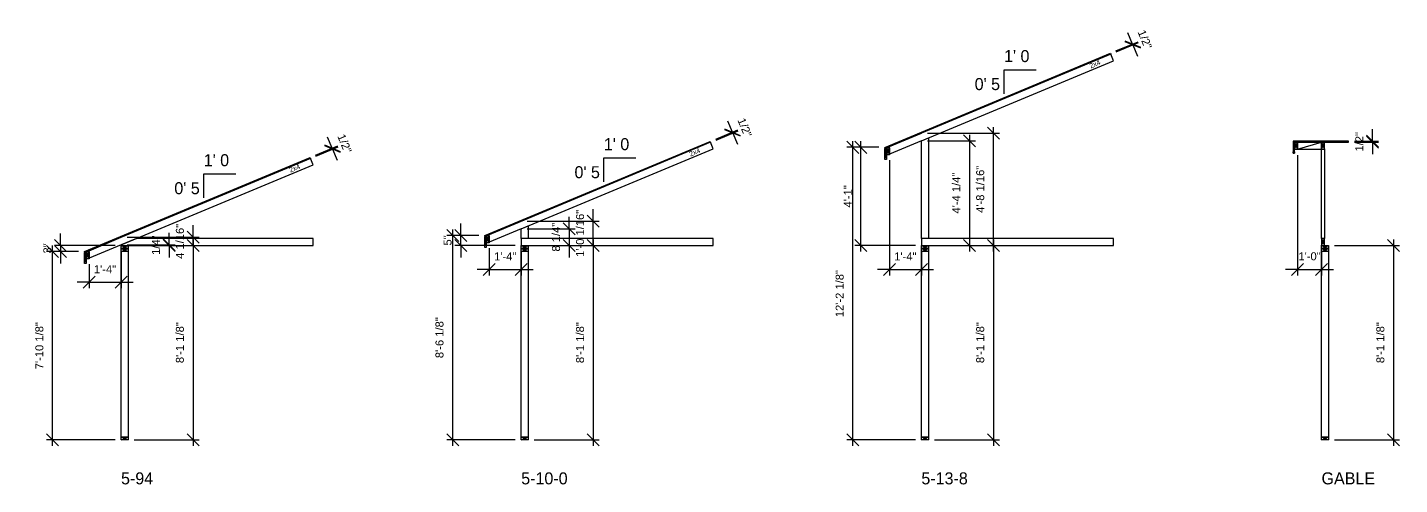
# Model space of a CAD drawing. Header units: inches. Extents: x -1950 to 2514, y 411 to 962.
# Drawn here: x -1950 to -1264, y 706 to 935 of the extents above; entities that cross this region are included whole.
import ezdxf
from ezdxf.enums import TextEntityAlignment as Align

# ---------------------------------------------------------------- set-up
doc = ezdxf.new("R2010")
doc.units = ezdxf.units.IN
doc.header["$LTSCALE"] = 25
doc.header["$MEASUREMENT"] = 0
doc.layers.add('1WINTERIOR', color=4, linetype='Continuous')
doc.styles.add('Plane', font='arial.ttf')
doc.dimstyles.new('Clearspan', dxfattribs={"dimscale": 48, "dimtxt": 0.083333, "dimasz": 0.125, "dimexe": 0.0625, "dimexo": 0.0625, "dimgap": 0.09375, "dimtad": 1, "dimtoh": 1, "dimdec": 4, "dimzin": 3, "dimdsep": 46, "dimlunit": 4, "dimtxsty": 'Standard', "dimblk": 'OBLIQUE', "dimcen": 0.09375, "dimdle": 0.0625, "dimazin": 0, "dimtfac": 1, "dimtdec": 4, "dimtix": 1, "dimtmove": 2, "dimatfit": 3, "dimfxl": 1, "dimfrac": 2, "dimtolj": 1, "dimtzin": 3, "dimarcsym": 0})

# ---------------------------------------------------------------- blocks, each defined once
blk = doc.blocks.new('RLPlaneType')
at = {"color": 0}
blk.add_attdef('PLANETYPE', text='', height=6, dxfattribs=at).set_placement((0, 0), align=Align.BOTTOM_LEFT)
at = {"color": 0, "flags": 1}
for tag, p in [('PITCH', (0, -6)), ('PITCH2', (0, -12)), ('OVERHANG', (0, -24)), ('HEEL', (0, -18)), ('FASCIAWIDTH', (0, -30)), ('FASCIATHICKNESS', (0, -36)), ('SUBFASCIAWIDTH', (0, -42)), ('SUBFASCIATHICKNESS', (0, -48)), ('DECKINGTHICKNESS', (0, -54)), ('TOPCHORDWIDTH', (0, -60)), ('CANTILEVER', (0, -72)), ('BUTTCUT', (0, -66)), ('PTOPDIST', (0, -78)), ('PITCH2PEEKHORIZDIST', (0, -84)), ('PITCH2PEEKVERTDIST', (0, -90)), ('ELEVATION', (0, -96)), ('BEARINGWIDTH', (0, -102))]:
    blk.add_attdef(tag, p, '', height=4, dxfattribs=at)
blk = doc.blocks.new('_OBLIQUE')
at = {"color": 0, "linetype": 'ByBlock'}
blk.add_line((-0.5, -0.5), (0.5, 0.5), dxfattribs=at)
blk = doc.blocks.new('*D170')
at = {"layer": '1WINTERIOR', "color": 0, "lineweight": -2, "transparency": 16777216}
for p, q in [((-1896.22, 825.73), (-1863.72, 825.73)), ((-1866.72, 828.73), (-1866.72, 725.6)), ((-1896.22, 728.6), (-1863.72, 728.6))]:
    blk.add_line(p, q, dxfattribs=at)
at = {"layer": '1WINTERIOR', "color": 0, "lineweight": -2, "transparency": 16777216, "xscale": 6, "yscale": 6, "zscale": 6}
for p, rotation in [((-1866.72, 825.73), 90), ((-1866.72, 728.6), 270)]:
    blk.add_blockref('_OBLIQUE', p, dxfattribs=dict(at, rotation=rotation))
at = {"layer": '1WINTERIOR', "color": 0, "transparency": 16777216, "insert": (-1873.29, 777.16), "char_height": 4, "attachment_point": 5, "rotation": 90, "style": 'Plane'}
blk.add_mtext('\\A1;8\'-1 1/8"', dxfattribs=at)
blk = doc.blocks.new('*D171')
at = {"layer": '1WINTERIOR', "color": 0, "lineweight": -2, "transparency": 16777216}
for p, q in [((-1932.97, 825.73), (-1932.97, 831.73)), ((-1905.72, 825.73), (-1935.97, 825.73)), ((-1932.97, 825.73), (-1932.97, 822.71)), ((-1923.97, 822.71), (-1935.97, 822.71)), ((-1932.97, 822.71), (-1932.97, 816.71))]:
    blk.add_line(p, q, dxfattribs=at)
at = {"layer": '1WINTERIOR', "color": 0, "lineweight": -2, "transparency": 16777216, "xscale": 6, "yscale": 6, "zscale": 6}
for p, rotation in [((-1932.97, 825.73), 270), ((-1932.97, 822.71), 90)]:
    blk.add_blockref('_OBLIQUE', p, dxfattribs=dict(at, rotation=rotation))
at = {"layer": '1WINTERIOR', "color": 0, "transparency": 16777216, "insert": (-1939.52, 824.22), "char_height": 4, "attachment_point": 5, "rotation": 90, "style": 'Plane'}
blk.add_mtext('\\A1;3"', dxfattribs=at)
blk = doc.blocks.new('*D172')
at = {"layer": '1WINTERIOR', "color": 0, "lineweight": -2, "transparency": 16777216}
for p, q in [((-1936.97, 725.6), (-1936.97, 825.71)), ((-1923.97, 822.71), (-1939.97, 822.71)), ((-1905.72, 728.6), (-1939.97, 728.6))]:
    blk.add_line(p, q, dxfattribs=at)
at = {"layer": '1WINTERIOR', "color": 0, "lineweight": -2, "transparency": 16777216, "xscale": 6, "yscale": 6, "zscale": 6}
for p, rotation in [((-1936.97, 822.71), 90), ((-1936.97, 728.6), 270)]:
    blk.add_blockref('_OBLIQUE', p, dxfattribs=dict(at, rotation=rotation))
at = {"layer": '1WINTERIOR', "color": 0, "transparency": 16777216, "insert": (-1943.54, 775.65), "char_height": 4, "attachment_point": 5, "rotation": 90, "style": 'Plane'}
blk.add_mtext('\\A1;7\'-10 1/8"', dxfattribs=at)
blk = doc.blocks.new('*D173')
at = {"layer": '1WINTERIOR', "color": 0, "lineweight": -2, "transparency": 16777216}
for p, q in [((-1918.72, 816.31), (-1918.72, 804.31)), ((-1902.72, 822.73), (-1902.72, 804.31)), ((-1918.72, 807.31), (-1924.72, 807.31)), ((-1918.72, 807.31), (-1902.72, 807.31)), ((-1902.72, 807.31), (-1896.72, 807.31))]:
    blk.add_line(p, q, dxfattribs=at)
at = {"layer": '1WINTERIOR', "color": 0, "lineweight": -2, "transparency": 16777216, "xscale": 6, "yscale": 6, "zscale": 6}
blk.add_blockref('_OBLIQUE', (-1918.72, 807.31), dxfattribs=at)
at = {"layer": '1WINTERIOR', "color": 0, "lineweight": -2, "transparency": 16777216, "xscale": 6, "yscale": 6, "zscale": 6, "rotation": 180}
blk.add_blockref('_OBLIQUE', (-1902.72, 807.31), dxfattribs=at)
at = {"layer": '1WINTERIOR', "color": 0, "transparency": 16777216, "insert": (-1910.72, 813.82), "char_height": 4, "attachment_point": 5, "style": 'Plane'}
blk.add_mtext('\\A1;1\'-4"', dxfattribs=at)
blk = doc.blocks.new('*D174')
at = {"layer": '1WINTERIOR', "color": 0, "lineweight": -2, "transparency": 16777216}
for p, q in [((-1878.72, 825.98), (-1878.72, 831.98)), ((-1899.72, 825.98), (-1875.72, 825.98)), ((-1899.72, 825.73), (-1875.72, 825.73)), ((-1878.72, 825.98), (-1878.72, 825.73)), ((-1878.72, 825.73), (-1878.72, 819.73))]:
    blk.add_line(p, q, dxfattribs=at)
at = {"layer": '1WINTERIOR', "color": 0, "lineweight": -2, "transparency": 16777216, "xscale": 6, "yscale": 6, "zscale": 6}
for p, rotation in [((-1878.72, 825.98), 270), ((-1878.72, 825.73), 90)]:
    blk.add_blockref('_OBLIQUE', p, dxfattribs=dict(at, rotation=rotation))
at = {"layer": '1WINTERIOR', "color": 0, "transparency": 16777216, "insert": (-1885.29, 825.85), "char_height": 4, "attachment_point": 5, "rotation": 90, "style": 'Plane'}
blk.add_mtext('\\A1;1/4"', dxfattribs=at)
blk = doc.blocks.new('*D175')
at = {"layer": '1WINTERIOR', "color": 0, "lineweight": -2, "transparency": 16777216}
for p, q in [((-1866.72, 829.77), (-1866.72, 835.77)), ((-1899.72, 829.77), (-1863.72, 829.77)), ((-1899.72, 825.73), (-1863.72, 825.73)), ((-1866.72, 825.73), (-1866.72, 829.77)), ((-1866.72, 825.73), (-1866.72, 819.73))]:
    blk.add_line(p, q, dxfattribs=at)
at = {"layer": '1WINTERIOR', "color": 0, "lineweight": -2, "transparency": 16777216, "xscale": 6, "yscale": 6, "zscale": 6}
for p, rotation in [((-1866.72, 829.77), 270), ((-1866.72, 825.73), 90)]:
    blk.add_blockref('_OBLIQUE', p, dxfattribs=dict(at, rotation=rotation))
at = {"layer": '1WINTERIOR', "color": 0, "transparency": 16777216, "insert": (-1873.29, 827.75), "char_height": 4, "attachment_point": 5, "rotation": 90, "style": 'Plane'}
blk.add_mtext('\\A1;4 1/16"', dxfattribs=at)
blk = doc.blocks.new('*D176')
at = {"layer": '1WINTERIOR', "color": 0, "lineweight": -2, "transparency": 16777216}
for p, q in [((-1797.19, 874.28), (-1799.49, 879.82)), ((-1805.49, 870.82), (-1794.42, 875.44)), ((-1805.3, 870.36), (-1794.22, 874.98)), ((-1797.19, 874.28), (-1796.99, 873.82)), ((-1796.99, 873.82), (-1794.69, 868.28))]:
    blk.add_line(p, q, dxfattribs=at)
at = {"layer": '1WINTERIOR', "color": 0, "lineweight": -2, "transparency": 16777216, "xscale": 6, "yscale": 6, "zscale": 6}
for p, rotation in [((-1797.19, 874.28), 292.6198649480334), ((-1796.99, 873.82), 112.6198649480334)]:
    blk.add_blockref('_OBLIQUE', p, dxfattribs=dict(at, rotation=rotation))
at = {"layer": '1WINTERIOR', "color": 0, "transparency": 16777216, "insert": (-1791.03, 876.58), "char_height": 4, "attachment_point": 5, "rotation": 292.61986, "style": 'Plane'}
blk.add_mtext('\\A1;1/2"', dxfattribs=at)
blk = doc.blocks.new('*D177')
at = {"layer": '1WINTERIOR', "color": 0, "lineweight": -2, "transparency": 16777216}
for p, q in [((-1696.22, 825.73), (-1663.72, 825.73)), ((-1666.72, 828.73), (-1666.72, 725.6)), ((-1696.22, 728.6), (-1663.72, 728.6))]:
    blk.add_line(p, q, dxfattribs=at)
at = {"layer": '1WINTERIOR', "color": 0, "lineweight": -2, "transparency": 16777216, "xscale": 6, "yscale": 6, "zscale": 6}
for p, rotation in [((-1666.72, 825.73), 90), ((-1666.72, 728.6), 270)]:
    blk.add_blockref('_OBLIQUE', p, dxfattribs=dict(at, rotation=rotation))
at = {"layer": '1WINTERIOR', "color": 0, "transparency": 16777216, "insert": (-1673.29, 777.16), "char_height": 4, "attachment_point": 5, "rotation": 90, "style": 'Plane'}
blk.add_mtext('\\A1;8\'-1 1/8"', dxfattribs=at)
blk = doc.blocks.new('*D178')
at = {"layer": '1WINTERIOR', "color": 0, "lineweight": -2, "transparency": 16777216}
for p, q in [((-1732.97, 830.71), (-1732.97, 836.71)), ((-1723.97, 830.71), (-1735.97, 830.71)), ((-1732.97, 825.73), (-1732.97, 830.71)), ((-1705.72, 825.73), (-1735.97, 825.73)), ((-1732.97, 825.73), (-1732.97, 819.73))]:
    blk.add_line(p, q, dxfattribs=at)
at = {"layer": '1WINTERIOR', "color": 0, "lineweight": -2, "transparency": 16777216, "xscale": 6, "yscale": 6, "zscale": 6}
for p, rotation in [((-1732.97, 830.71), 270), ((-1732.97, 825.73), 90)]:
    blk.add_blockref('_OBLIQUE', p, dxfattribs=dict(at, rotation=rotation))
at = {"layer": '1WINTERIOR', "color": 0, "transparency": 16777216, "insert": (-1739.51, 828.22), "char_height": 4, "attachment_point": 5, "rotation": 90, "style": 'Plane'}
blk.add_mtext('\\A1;5"', dxfattribs=at)
blk = doc.blocks.new('*D179')
at = {"layer": '1WINTERIOR', "color": 0, "lineweight": -2, "transparency": 16777216}
for p, q in [((-1723.97, 830.71), (-1739.97, 830.71)), ((-1736.97, 725.6), (-1736.97, 833.71)), ((-1705.72, 728.6), (-1739.97, 728.6))]:
    blk.add_line(p, q, dxfattribs=at)
at = {"layer": '1WINTERIOR', "color": 0, "lineweight": -2, "transparency": 16777216, "xscale": 6, "yscale": 6, "zscale": 6}
for p, rotation in [((-1736.97, 830.71), 90), ((-1736.97, 728.6), 270)]:
    blk.add_blockref('_OBLIQUE', p, dxfattribs=dict(at, rotation=rotation))
at = {"layer": '1WINTERIOR', "color": 0, "transparency": 16777216, "insert": (-1743.54, 779.65), "char_height": 4, "attachment_point": 5, "rotation": 90, "style": 'Plane'}
blk.add_mtext('\\A1;8\'-6 1/8"', dxfattribs=at)
blk = doc.blocks.new('*D180')
at = {"layer": '1WINTERIOR', "color": 0, "lineweight": -2, "transparency": 16777216}
for p, q in [((-1718.72, 824.31), (-1718.72, 810.73)), ((-1702.72, 822.73), (-1702.72, 810.73)), ((-1718.72, 813.73), (-1724.72, 813.73)), ((-1718.72, 813.73), (-1702.72, 813.73)), ((-1702.72, 813.73), (-1696.72, 813.73))]:
    blk.add_line(p, q, dxfattribs=at)
at = {"layer": '1WINTERIOR', "color": 0, "lineweight": -2, "transparency": 16777216, "xscale": 6, "yscale": 6, "zscale": 6}
blk.add_blockref('_OBLIQUE', (-1718.72, 813.73), dxfattribs=at)
at = {"layer": '1WINTERIOR', "color": 0, "lineweight": -2, "transparency": 16777216, "xscale": 6, "yscale": 6, "zscale": 6, "rotation": 180}
blk.add_blockref('_OBLIQUE', (-1702.72, 813.73), dxfattribs=at)
at = {"layer": '1WINTERIOR', "color": 0, "transparency": 16777216, "insert": (-1710.72, 820.23), "char_height": 4, "attachment_point": 5, "style": 'Plane'}
blk.add_mtext('\\A1;1\'-4"', dxfattribs=at)
blk = doc.blocks.new('*D181')
at = {"layer": '1WINTERIOR', "color": 0, "lineweight": -2, "transparency": 16777216}
for p, q in [((-1678.72, 833.98), (-1678.72, 839.98)), ((-1699.72, 833.98), (-1675.72, 833.98)), ((-1678.72, 833.98), (-1678.72, 825.73)), ((-1699.72, 825.73), (-1675.72, 825.73)), ((-1678.72, 825.73), (-1678.72, 819.73))]:
    blk.add_line(p, q, dxfattribs=at)
at = {"layer": '1WINTERIOR', "color": 0, "lineweight": -2, "transparency": 16777216, "xscale": 6, "yscale": 6, "zscale": 6}
for p, rotation in [((-1678.72, 833.98), 270), ((-1678.72, 825.73), 90)]:
    blk.add_blockref('_OBLIQUE', p, dxfattribs=dict(at, rotation=rotation))
at = {"layer": '1WINTERIOR', "color": 0, "transparency": 16777216, "insert": (-1685.29, 829.85), "char_height": 4, "attachment_point": 5, "rotation": 90, "style": 'Plane'}
blk.add_mtext('\\A1;8 1/4"', dxfattribs=at)
blk = doc.blocks.new('*D182')
at = {"layer": '1WINTERIOR', "color": 0, "lineweight": -2, "transparency": 16777216}
for p, q in [((-1666.72, 837.77), (-1666.72, 843.77)), ((-1699.72, 837.77), (-1663.72, 837.77)), ((-1666.72, 825.73), (-1666.72, 837.77)), ((-1699.72, 825.73), (-1663.72, 825.73)), ((-1666.72, 825.73), (-1666.72, 819.73))]:
    blk.add_line(p, q, dxfattribs=at)
at = {"layer": '1WINTERIOR', "color": 0, "lineweight": -2, "transparency": 16777216, "xscale": 6, "yscale": 6, "zscale": 6}
for p, rotation in [((-1666.72, 837.77), 270), ((-1666.72, 825.73), 90)]:
    blk.add_blockref('_OBLIQUE', p, dxfattribs=dict(at, rotation=rotation))
at = {"layer": '1WINTERIOR', "color": 0, "transparency": 16777216, "insert": (-1673.29, 831.75), "char_height": 4, "attachment_point": 5, "rotation": 90, "style": 'Plane'}
blk.add_mtext('\\A1;1\'-0 1/16"', dxfattribs=at)
blk = doc.blocks.new('*D183')
at = {"layer": '1WINTERIOR', "color": 0, "lineweight": -2, "transparency": 16777216}
for p, q in [((-1597.19, 882.28), (-1599.49, 887.82)), ((-1605.49, 878.82), (-1594.42, 883.44)), ((-1605.3, 878.36), (-1594.22, 882.98)), ((-1597.19, 882.28), (-1596.99, 881.82)), ((-1596.99, 881.82), (-1594.69, 876.28))]:
    blk.add_line(p, q, dxfattribs=at)
at = {"layer": '1WINTERIOR', "color": 0, "lineweight": -2, "transparency": 16777216, "xscale": 6, "yscale": 6, "zscale": 6}
for p, rotation in [((-1597.19, 882.28), 292.6198649480334), ((-1596.99, 881.82), 112.6198649480334)]:
    blk.add_blockref('_OBLIQUE', p, dxfattribs=dict(at, rotation=rotation))
at = {"layer": '1WINTERIOR', "color": 0, "transparency": 16777216, "insert": (-1591.03, 884.58), "char_height": 4, "attachment_point": 5, "rotation": 292.61986, "style": 'Plane'}
blk.add_mtext('\\A1;1/2"', dxfattribs=at)
blk = doc.blocks.new('*D184')
at = {"layer": '1WINTERIOR', "color": 0, "lineweight": -2, "transparency": 16777216}
for p, q in [((-1496.22, 825.73), (-1463.72, 825.73)), ((-1466.72, 828.73), (-1466.72, 725.6)), ((-1496.22, 728.6), (-1463.72, 728.6))]:
    blk.add_line(p, q, dxfattribs=at)
at = {"layer": '1WINTERIOR', "color": 0, "lineweight": -2, "transparency": 16777216, "xscale": 6, "yscale": 6, "zscale": 6}
for p, rotation in [((-1466.72, 825.73), 90), ((-1466.72, 728.6), 270)]:
    blk.add_blockref('_OBLIQUE', p, dxfattribs=dict(at, rotation=rotation))
at = {"layer": '1WINTERIOR', "color": 0, "transparency": 16777216, "insert": (-1473.29, 777.16), "char_height": 4, "attachment_point": 5, "rotation": 90, "style": 'Plane'}
blk.add_mtext('\\A1;8\'-1 1/8"', dxfattribs=at)
blk = doc.blocks.new('*D185')
at = {"layer": '1WINTERIOR', "color": 0, "lineweight": -2, "transparency": 16777216}
for p, q in [((-1523.97, 874.71), (-1535.97, 874.71)), ((-1532.97, 822.73), (-1532.97, 877.71)), ((-1505.72, 825.73), (-1535.97, 825.73))]:
    blk.add_line(p, q, dxfattribs=at)
at = {"layer": '1WINTERIOR', "color": 0, "lineweight": -2, "transparency": 16777216, "xscale": 6, "yscale": 6, "zscale": 6}
for p, rotation in [((-1532.97, 874.71), 90), ((-1532.97, 825.73), 270)]:
    blk.add_blockref('_OBLIQUE', p, dxfattribs=dict(at, rotation=rotation))
at = {"layer": '1WINTERIOR', "color": 0, "transparency": 16777216, "insert": (-1539.48, 850.22), "char_height": 4, "attachment_point": 5, "rotation": 90, "style": 'Plane'}
blk.add_mtext('\\A1;4\'-1"', dxfattribs=at)
blk = doc.blocks.new('*D186')
at = {"layer": '1WINTERIOR', "color": 0, "lineweight": -2, "transparency": 16777216}
for p, q in [((-1523.97, 874.71), (-1539.97, 874.71)), ((-1536.97, 725.6), (-1536.97, 877.71)), ((-1505.72, 728.6), (-1539.97, 728.6))]:
    blk.add_line(p, q, dxfattribs=at)
at = {"layer": '1WINTERIOR', "color": 0, "lineweight": -2, "transparency": 16777216, "xscale": 6, "yscale": 6, "zscale": 6}
for p, rotation in [((-1536.97, 874.71), 90), ((-1536.97, 728.6), 270)]:
    blk.add_blockref('_OBLIQUE', p, dxfattribs=dict(at, rotation=rotation))
at = {"layer": '1WINTERIOR', "color": 0, "transparency": 16777216, "insert": (-1543.54, 801.65), "char_height": 4, "attachment_point": 5, "rotation": 90, "style": 'Plane'}
blk.add_mtext('\\A1;12\'-2 1/8"', dxfattribs=at)
blk = doc.blocks.new('*D187')
at = {"layer": '1WINTERIOR', "color": 0, "lineweight": -2, "transparency": 16777216}
for p, q in [((-1518.72, 868.31), (-1518.72, 810.73)), ((-1502.72, 822.73), (-1502.72, 810.73)), ((-1518.72, 813.73), (-1524.72, 813.73)), ((-1518.72, 813.73), (-1502.72, 813.73)), ((-1502.72, 813.73), (-1496.72, 813.73))]:
    blk.add_line(p, q, dxfattribs=at)
at = {"layer": '1WINTERIOR', "color": 0, "lineweight": -2, "transparency": 16777216, "xscale": 6, "yscale": 6, "zscale": 6}
blk.add_blockref('_OBLIQUE', (-1518.72, 813.73), dxfattribs=at)
at = {"layer": '1WINTERIOR', "color": 0, "lineweight": -2, "transparency": 16777216, "xscale": 6, "yscale": 6, "zscale": 6, "rotation": 180}
blk.add_blockref('_OBLIQUE', (-1502.72, 813.73), dxfattribs=at)
at = {"layer": '1WINTERIOR', "color": 0, "transparency": 16777216, "insert": (-1510.72, 820.23), "char_height": 4, "attachment_point": 5, "style": 'Plane'}
blk.add_mtext('\\A1;1\'-4"', dxfattribs=at)
blk = doc.blocks.new('*D188')
at = {"layer": '1WINTERIOR', "color": 0, "lineweight": -2, "transparency": 16777216}
for p, q in [((-1499.72, 877.98), (-1475.72, 877.98)), ((-1478.72, 880.98), (-1478.72, 822.73)), ((-1499.72, 825.73), (-1475.72, 825.73))]:
    blk.add_line(p, q, dxfattribs=at)
at = {"layer": '1WINTERIOR', "color": 0, "lineweight": -2, "transparency": 16777216, "xscale": 6, "yscale": 6, "zscale": 6}
for p, rotation in [((-1478.72, 877.98), 90), ((-1478.72, 825.73), 270)]:
    blk.add_blockref('_OBLIQUE', p, dxfattribs=dict(at, rotation=rotation))
at = {"layer": '1WINTERIOR', "color": 0, "transparency": 16777216, "insert": (-1485.29, 851.85), "char_height": 4, "attachment_point": 5, "rotation": 90, "style": 'Plane'}
blk.add_mtext('\\A1;4\'-4 1/4"', dxfattribs=at)
blk = doc.blocks.new('*D189')
at = {"layer": '1WINTERIOR', "color": 0, "lineweight": -2, "transparency": 16777216}
for p, q in [((-1466.72, 822.73), (-1466.72, 884.77)), ((-1499.72, 881.77), (-1463.72, 881.77)), ((-1499.72, 825.73), (-1463.72, 825.73))]:
    blk.add_line(p, q, dxfattribs=at)
at = {"layer": '1WINTERIOR', "color": 0, "lineweight": -2, "transparency": 16777216, "xscale": 6, "yscale": 6, "zscale": 6}
for p, rotation in [((-1466.72, 881.77), 90), ((-1466.72, 825.73), 270)]:
    blk.add_blockref('_OBLIQUE', p, dxfattribs=dict(at, rotation=rotation))
at = {"layer": '1WINTERIOR', "color": 0, "transparency": 16777216, "insert": (-1473.29, 853.75), "char_height": 4, "attachment_point": 5, "rotation": 90, "style": 'Plane'}
blk.add_mtext('\\A1;4\'-8 1/16"', dxfattribs=at)
blk = doc.blocks.new('*D190')
at = {"layer": '1WINTERIOR', "color": 0, "lineweight": -2, "transparency": 16777216}
for p, q in [((-1405.49, 922.82), (-1394.42, 927.44)), ((-1405.3, 922.36), (-1394.22, 926.98)), ((-1397.19, 926.28), (-1399.49, 931.82)), ((-1397.19, 926.28), (-1396.99, 925.82)), ((-1396.99, 925.82), (-1394.69, 920.28))]:
    blk.add_line(p, q, dxfattribs=at)
at = {"layer": '1WINTERIOR', "color": 0, "lineweight": -2, "transparency": 16777216, "xscale": 6, "yscale": 6, "zscale": 6}
for p, rotation in [((-1397.19, 926.28), 292.6198649480384), ((-1396.99, 925.82), 112.6198649480384)]:
    blk.add_blockref('_OBLIQUE', p, dxfattribs=dict(at, rotation=rotation))
at = {"layer": '1WINTERIOR', "color": 0, "transparency": 16777216, "insert": (-1391.03, 928.58), "char_height": 4, "attachment_point": 5, "rotation": 292.61986, "style": 'Plane'}
blk.add_mtext('\\A1;1/2"', dxfattribs=at)
blk = doc.blocks.new('*D192')
at = {"layer": '1WINTERIOR', "color": 0, "lineweight": -2, "transparency": 16777216}
for p, q in [((-1296.22, 825.73), (-1263.72, 825.73)), ((-1266.72, 828.73), (-1266.72, 725.6)), ((-1296.22, 728.6), (-1263.72, 728.6))]:
    blk.add_line(p, q, dxfattribs=at)
at = {"layer": '1WINTERIOR', "color": 0, "lineweight": -2, "transparency": 16777216, "xscale": 6, "yscale": 6, "zscale": 6}
for p, rotation in [((-1266.72, 825.73), 90), ((-1266.72, 728.6), 270)]:
    blk.add_blockref('_OBLIQUE', p, dxfattribs=dict(at, rotation=rotation))
at = {"layer": '1WINTERIOR', "color": 0, "transparency": 16777216, "insert": (-1273.29, 777.16), "char_height": 4, "attachment_point": 5, "rotation": 90, "style": 'Plane'}
blk.add_mtext('\\A1;8\'-1 1/8"', dxfattribs=at)
blk = doc.blocks.new('*D193')
at = {"layer": '1WINTERIOR', "color": 0, "lineweight": -2, "transparency": 16777216}
for p, q in [((-1314.72, 870.73), (-1314.72, 810.73)), ((-1302.72, 822.73), (-1302.72, 810.73)), ((-1314.72, 813.73), (-1320.72, 813.73)), ((-1314.72, 813.73), (-1302.72, 813.73)), ((-1302.72, 813.73), (-1296.72, 813.73))]:
    blk.add_line(p, q, dxfattribs=at)
at = {"layer": '1WINTERIOR', "color": 0, "lineweight": -2, "transparency": 16777216, "xscale": 6, "yscale": 6, "zscale": 6}
blk.add_blockref('_OBLIQUE', (-1314.72, 813.73), dxfattribs=at)
at = {"layer": '1WINTERIOR', "color": 0, "lineweight": -2, "transparency": 16777216, "xscale": 6, "yscale": 6, "zscale": 6, "rotation": 180}
blk.add_blockref('_OBLIQUE', (-1302.72, 813.73), dxfattribs=at)
at = {"layer": '1WINTERIOR', "color": 0, "transparency": 16777216, "insert": (-1308.72, 820.27), "char_height": 4, "attachment_point": 5, "style": 'Plane'}
blk.add_mtext('\\A1;1\'-0"', dxfattribs=at)
blk = doc.blocks.new('*D194')
at = {"layer": '1WINTERIOR', "color": 0, "lineweight": -2, "transparency": 16777216}
for p, q in [((-1277.22, 877.73), (-1277.22, 883.73)), ((-1286.22, 877.73), (-1274.22, 877.73)), ((-1286.22, 877.23), (-1274.22, 877.23)), ((-1277.22, 877.23), (-1277.22, 877.73)), ((-1277.22, 877.23), (-1277.22, 871.23))]:
    blk.add_line(p, q, dxfattribs=at)
at = {"layer": '1WINTERIOR', "color": 0, "lineweight": -2, "transparency": 16777216, "xscale": 6, "yscale": 6, "zscale": 6}
for p, rotation in [((-1277.22, 877.73), 270), ((-1277.22, 877.23), 90)]:
    blk.add_blockref('_OBLIQUE', p, dxfattribs=dict(at, rotation=rotation))
at = {"layer": '1WINTERIOR', "color": 0, "transparency": 16777216, "insert": (-1283.79, 877.48), "char_height": 4, "attachment_point": 5, "rotation": 90, "style": 'Plane'}
blk.add_mtext('\\A1;1/2"', dxfattribs=at)

msp = doc.modelspace()

# ---------------------------------------------------------------- linework, layer by layer
at = {"layer": '1WINTERIOR', "color": 1}
for points in [[(-1520.97476, 874.70525), (-1408.26323, 921.66839), (-1408.07092, 921.20685), (-1520.78246, 874.24371)], [(-1720.97476, 830.70525), (-1608.26323, 877.66839), (-1608.07092, 877.20685), (-1720.78246, 830.24371)], [(-1316.97476, 877.22608), (-1289.22476, 877.22608), (-1289.22476, 877.72608), (-1316.97476, 877.72608)], [(-1920.97476, 822.70525), (-1808.26323, 869.66839), (-1808.07092, 869.20685), (-1920.78246, 822.24371)]]:
    msp.add_lwpolyline(points, close=True, dxfattribs=at)
at = {"layer": '1WINTERIOR', "color": 32}
for points in [[(-1502.72476, 877.97608), (-1406.72476, 917.97608), (-1408.07092, 921.20685), (-1502.72476, 881.76775)], [(-1502.72476, 877.97608), (-1518.72476, 871.30941), (-1518.72476, 875.10108), (-1502.72476, 881.76775)], [(-1702.72476, 833.97608), (-1606.72476, 873.97608), (-1608.07092, 877.20685), (-1702.72476, 837.76775)], [(-1314.72476, 873.72608), (-1302.72476, 873.72608), (-1302.72476, 877.22608), (-1314.72476, 877.22608), (-1314.72476, 873.72608), (-1302.72476, 877.22608)], [(-1302.72476, 829.22608), (-1302.72476, 873.72608), (-1301.22476, 873.72608), (-1301.22476, 877.22608), (-1302.72476, 877.22608), (-1302.72476, 873.72608), (-1301.22476, 877.22608), (-1302.72476, 877.22608), (-1301.22476, 873.72608), (-1301.22476, 829.22608)], [(-1902.72476, 825.97608), (-1806.72476, 865.97608), (-1808.07092, 869.20685), (-1902.72476, 829.76775)], [(-1702.72476, 833.97608), (-1718.72476, 827.30941), (-1718.72476, 831.10108), (-1702.72476, 837.76775)], [(-1902.72476, 825.97608), (-1918.72476, 819.30941), (-1918.72476, 823.10108), (-1902.72476, 829.76775)], [(-1302.72476, 825.72608), (-1301.22476, 825.72608), (-1301.22476, 829.22608), (-1302.72476, 829.22608), (-1302.72476, 825.72608), (-1301.22476, 829.22608), (-1302.72476, 829.22608), (-1301.22476, 825.72608)]]:
    msp.add_lwpolyline(points, dxfattribs=at)
at = {"layer": '1WINTERIOR', "color": 7}
for points in [[(-1461.39784, 901.4873), (-1461.39784, 913.4873), (-1445.39784, 913.4873)], [(-1661.39784, 857.4873), (-1661.39784, 869.4873), (-1645.39784, 869.4873)], [(-1861.39784, 849.4873), (-1861.39784, 861.4873), (-1845.39784, 861.4873)]]:
    msp.add_lwpolyline(points, dxfattribs=at)
at = {"layer": '1WINTERIOR', "color": 32}
for points in [[(-1502.72476, 829.22608), (-1502.72476, 877.97608), (-1499.22476, 879.43441), (-1499.22476, 829.22608)], [(-1702.72476, 829.22608), (-1702.72476, 833.97608), (-1699.22476, 835.43441), (-1699.22476, 829.22608)], [(-1902.72476, 825.72608), (-1806.72476, 825.72608), (-1806.72476, 829.22608), (-1894.92476, 829.22608), (-1902.72476, 825.97608)], [(-1702.72476, 825.72608), (-1606.72476, 825.72608), (-1606.72476, 829.22608), (-1702.72476, 829.22608)], [(-1502.72476, 825.72608), (-1406.72476, 825.72608), (-1406.72476, 829.22608), (-1502.72476, 829.22608)]]:
    msp.add_lwpolyline(points, close=True, dxfattribs=at)
at = {"layer": '1WINTERIOR', "color": 4}
for points in [[(-1520.97476, 874.16358), (-1520.22476, 874.16358), (-1520.22476, 868.66358), (-1520.97476, 868.66358), (-1520.97476, 874.16358), (-1520.22476, 868.66358), (-1520.97476, 868.66358), (-1520.22476, 874.16358)], [(-1316.97476, 871.72608), (-1316.22476, 871.72608), (-1316.22476, 877.22608), (-1316.97476, 877.22608), (-1316.97476, 871.72608), (-1316.22476, 877.22608), (-1316.97476, 877.22608), (-1316.22476, 871.72608)], [(-1720.97476, 830.16358), (-1720.22476, 830.16358), (-1720.22476, 824.66358), (-1720.97476, 824.66358), (-1720.97476, 830.16358), (-1720.22476, 824.66358), (-1720.97476, 824.66358), (-1720.22476, 830.16358)], [(-1920.97476, 822.16358), (-1920.22476, 822.16358), (-1920.22476, 816.66358), (-1920.97476, 816.66358), (-1920.97476, 822.16358), (-1920.22476, 816.66358), (-1920.97476, 816.66358), (-1920.22476, 822.16358)]]:
    msp.add_lwpolyline(points, dxfattribs=at)
at = {"layer": '1WINTERIOR', "color": 3}
for points in [[(-1520.22476, 874.47608), (-1518.72476, 874.47608), (-1518.72476, 870.97608), (-1520.22476, 870.97608), (-1520.22476, 874.47608), (-1518.72476, 870.97608), (-1520.22476, 870.97608), (-1518.72476, 874.47608)], [(-1316.22476, 873.72608), (-1314.72476, 873.72608), (-1314.72476, 877.22608), (-1316.22476, 877.22608), (-1316.22476, 873.72608), (-1314.72476, 877.22608), (-1316.22476, 877.22608), (-1314.72476, 873.72608)], [(-1720.22476, 830.47608), (-1718.72476, 830.47608), (-1718.72476, 826.97608), (-1720.22476, 826.97608), (-1720.22476, 830.47608), (-1718.72476, 826.97608), (-1720.22476, 826.97608), (-1718.72476, 830.47608)], [(-1920.22476, 822.47608), (-1918.72476, 822.47608), (-1918.72476, 818.97608), (-1920.22476, 818.97608), (-1920.22476, 822.47608), (-1918.72476, 818.97608), (-1920.22476, 818.97608), (-1918.72476, 822.47608)]]:
    msp.add_lwpolyline(points, dxfattribs=at)
at = {"layer": '1WINTERIOR', "color": 170}
for points in [[(-1902.72476, 825.72608), (-1899.22476, 825.72608), (-1899.22476, 824.22608), (-1902.72476, 824.22608), (-1902.72476, 825.72608), (-1899.22476, 824.22608), (-1902.72476, 824.22608), (-1899.22476, 825.72608)], [(-1902.72476, 824.22608), (-1899.22476, 824.22608), (-1899.22476, 822.72608), (-1902.72476, 822.72608), (-1902.72476, 824.22608), (-1899.22476, 822.72608), (-1902.72476, 822.72608), (-1899.22476, 824.22608)], [(-1702.72476, 825.72608), (-1699.22476, 825.72608), (-1699.22476, 824.22608), (-1702.72476, 824.22608), (-1702.72476, 825.72608), (-1699.22476, 824.22608), (-1702.72476, 824.22608), (-1699.22476, 825.72608)], [(-1702.72476, 824.22608), (-1699.22476, 824.22608), (-1699.22476, 822.72608), (-1702.72476, 822.72608), (-1702.72476, 824.22608), (-1699.22476, 822.72608), (-1702.72476, 822.72608), (-1699.22476, 824.22608)], [(-1502.72476, 825.72608), (-1499.22476, 825.72608), (-1499.22476, 824.22608), (-1502.72476, 824.22608), (-1502.72476, 825.72608), (-1499.22476, 824.22608), (-1502.72476, 824.22608), (-1499.22476, 825.72608)], [(-1502.72476, 824.22608), (-1499.22476, 824.22608), (-1499.22476, 822.72608), (-1502.72476, 822.72608), (-1502.72476, 824.22608), (-1499.22476, 822.72608), (-1502.72476, 822.72608), (-1499.22476, 824.22608)], [(-1302.72476, 825.72608), (-1299.22476, 825.72608), (-1299.22476, 824.22608), (-1302.72476, 824.22608), (-1302.72476, 825.72608), (-1299.22476, 824.22608), (-1302.72476, 824.22608), (-1299.22476, 825.72608)], [(-1302.72476, 824.22608), (-1299.22476, 824.22608), (-1299.22476, 822.72608), (-1302.72476, 822.72608), (-1302.72476, 824.22608), (-1299.22476, 822.72608), (-1302.72476, 822.72608), (-1299.22476, 824.22608)], [(-1902.72476, 730.10108), (-1899.22476, 730.10108), (-1899.22476, 728.60108), (-1902.72476, 728.60108), (-1902.72476, 730.10108), (-1899.22476, 728.60108), (-1902.72476, 728.60108), (-1899.22476, 730.10108)], [(-1702.72476, 730.10108), (-1699.22476, 730.10108), (-1699.22476, 728.60108), (-1702.72476, 728.60108), (-1702.72476, 730.10108), (-1699.22476, 728.60108), (-1702.72476, 728.60108), (-1699.22476, 730.10108)], [(-1502.72476, 730.10108), (-1499.22476, 730.10108), (-1499.22476, 728.60108), (-1502.72476, 728.60108), (-1502.72476, 730.10108), (-1499.22476, 728.60108), (-1502.72476, 728.60108), (-1499.22476, 730.10108)], [(-1302.72476, 730.10108), (-1299.22476, 730.10108), (-1299.22476, 728.60108), (-1302.72476, 728.60108), (-1302.72476, 730.10108), (-1299.22476, 728.60108), (-1302.72476, 728.60108), (-1299.22476, 730.10108)]]:
    msp.add_lwpolyline(points, dxfattribs=at)
for points in [[(-1902.72476, 825.72608), (-1899.22476, 825.72608), (-1899.22476, 728.60108), (-1902.72476, 728.60108)], [(-1702.72476, 825.72608), (-1699.22476, 825.72608), (-1699.22476, 728.60108), (-1702.72476, 728.60108)], [(-1502.72476, 825.72608), (-1499.22476, 825.72608), (-1499.22476, 728.60108), (-1502.72476, 728.60108)], [(-1302.72476, 825.72608), (-1299.22476, 825.72608), (-1299.22476, 728.60108), (-1302.72476, 728.60108)]]:
    msp.add_lwpolyline(points, close=True, dxfattribs=at)

# ---------------------------------------------------------------- block references
at = {"layer": '1WINTERIOR'}
for p, values in [((-1902.72476, 704.60108), {'PLANETYPE': '5-94'}), ((-1702.72476, 704.60108), {'PLANETYPE': '5-10-0'}), ((-1502.72476, 704.60108), {'PLANETYPE': '5-13-8'}), ((-1302.72476, 704.60108), {'PLANETYPE': 'GABLE'})]:
    msp.add_blockref('RLPlaneType', p, dxfattribs=at).add_auto_attribs(values)

# ---------------------------------------------------------------- texts
at = {"layer": '1WINTERIOR', "color": 7}
for p in [(-1461.39784, 915.4873), (-1661.39784, 871.4873), (-1861.39784, 863.4873)]:
    msp.add_text("1' 0", height=6, dxfattribs=at).set_placement(p, align=Align.BOTTOM_LEFT)
for p in [(-1417.80169, 913.3607), (-1617.80169, 869.3607), (-1817.80169, 861.3607)]:
    msp.add_text('2x4', height=2.5, rotation=22.6199, dxfattribs=at).set_placement(p, align=Align.BOTTOM_LEFT)
for p in [(-1463.39784, 901.4873), (-1663.39784, 857.4873), (-1863.39784, 849.4873)]:
    msp.add_text("0' 5", height=6, dxfattribs=at).set_placement(p, align=Align.BOTTOM_RIGHT)

# ---------------------------------------------------------------- dimensions: what is measured, and where the dimension line sits
at = {"layer": '1WINTERIOR', "color": 1}
for p1, p2, distance, picture, middle in [((-1408.26323, 921.66839), (-1408.07092, 921.20685), 12, '*D190', (-1391.02718, 928.57924)), ((-1608.26323, 877.66839), (-1608.07092, 877.20685), 12, '*D183', (-1591.02718, 884.57924)), ((-1808.26323, 869.66839), (-1808.07092, 869.20685), 12, '*D176', (-1791.02718, 876.57924)), ((-1289.22476, 877.22608), (-1289.22476, 877.72608), -12, '*D194', (-1283.79298, 877.47608))]:
    dim = msp.add_aligned_dim(p1=p1, p2=p2, distance=distance, dimstyle='Clearspan', override={"dimtxsty": 'Plane'}, dxfattribs=at)
    dim.commit()
    dim.dimension.update_dxf_attribs({"geometry": picture, "text_midpoint": middle})
at = {"layer": '1WINTERIOR', "color": 50}
for base, p1, p2, picture, middle in [((-1466.72476, 881.76775), (-1502.72476, 825.72608), (-1502.72476, 881.76775), '*D189', (-1473.29298, 853.74691)), ((-1478.72476, 825.72608), (-1502.72476, 877.97608), (-1502.72476, 825.72608), '*D188', (-1485.29298, 851.85108)), ((-1666.72476, 837.76775), (-1702.72476, 825.72608), (-1702.72476, 837.76775), '*D182', (-1673.29298, 831.74691)), ((-1678.72476, 825.72608), (-1702.72476, 833.97608), (-1702.72476, 825.72608), '*D181', (-1685.29298, 829.85108)), ((-1866.72476, 829.76775), (-1902.72476, 825.72608), (-1902.72476, 829.76775), '*D175', (-1873.29298, 827.74691)), ((-1878.72476, 825.72608), (-1902.72476, 825.97608), (-1902.72476, 825.72608), '*D174', (-1885.29298, 825.85108))]:
    dim = msp.add_linear_dim(base=base, p1=p1, p2=p2, angle=90, dimstyle='Clearspan', override={"dimtxsty": 'Plane'}, dxfattribs=at)
    dim.commit()
    dim.dimension.update_dxf_attribs({"geometry": picture, "text_midpoint": middle})
at = {"layer": '1WINTERIOR', "color": 140}
for base, p1, p2, picture, middle in [((-1536.97476, 874.70525), (-1502.72476, 728.60108), (-1520.97476, 874.70525), '*D186', (-1543.54298, 801.65316)), ((-1532.97476, 874.70525), (-1502.72476, 825.72608), (-1520.97476, 874.70525), '*D185', (-1539.48295, 850.21566)), ((-1732.97476, 830.70525), (-1702.72476, 825.72608), (-1720.97476, 830.70525), '*D178', (-1739.50887, 828.21566)), ((-1932.97476, 822.70525), (-1902.72476, 825.72608), (-1920.97476, 822.70525), '*D171', (-1939.51842, 824.21566)), ((-1736.97476, 830.70525), (-1702.72476, 728.60108), (-1720.97476, 830.70525), '*D179', (-1743.54298, 779.65316)), ((-1936.97476, 822.70525), (-1902.72476, 728.60108), (-1920.97476, 822.70525), '*D172', (-1943.54298, 775.65316))]:
    dim = msp.add_linear_dim(base=base, p1=p1, p2=p2, angle=90, dimstyle='Clearspan', override={"dimtxsty": 'Plane'}, dxfattribs=at)
    dim.commit()
    dim.dimension.update_dxf_attribs({"geometry": picture, "text_midpoint": middle})
at = {"layer": '1WINTERIOR', "color": 50}
for base, p1, p2, picture, middle in [((-1502.72476, 813.72608), (-1518.72476, 871.30941), (-1502.72476, 825.72608), '*D187', (-1510.72476, 820.23427)), ((-1302.72476, 813.72608), (-1314.72476, 873.72608), (-1302.72476, 825.72608), '*D193', (-1308.72476, 820.26837)), ((-1902.72476, 807.30941), (-1918.72476, 819.30941), (-1902.72476, 825.72608), '*D173', (-1910.72476, 813.8176)), ((-1702.72476, 813.72608), (-1718.72476, 827.30941), (-1702.72476, 825.72608), '*D180', (-1710.72476, 820.23427))]:
    dim = msp.add_linear_dim(base=base, p1=p1, p2=p2, dimstyle='Clearspan', override={"dimtxsty": 'Plane'}, dxfattribs=at)
    dim.commit()
    dim.dimension.update_dxf_attribs({"geometry": picture, "text_midpoint": middle})
at = {"layer": '1WINTERIOR', "color": 170}
for base, p1, p2, picture, middle in [((-1866.72476, 728.60108), (-1899.22476, 825.72608), (-1899.22476, 728.60108), '*D170', (-1873.29298, 777.16358)), ((-1666.72476, 728.60108), (-1699.22476, 825.72608), (-1699.22476, 728.60108), '*D177', (-1673.29298, 777.16358)), ((-1466.72476, 728.60108), (-1499.22476, 825.72608), (-1499.22476, 728.60108), '*D184', (-1473.29298, 777.16358)), ((-1266.72476, 728.60108), (-1299.22476, 825.72608), (-1299.22476, 728.60108), '*D192', (-1273.29298, 777.16358))]:
    dim = msp.add_linear_dim(base=base, p1=p1, p2=p2, angle=90, dimstyle='Clearspan', override={"dimtxsty": 'Plane'}, dxfattribs=at)
    dim.commit()
    dim.dimension.update_dxf_attribs({"geometry": picture, "text_midpoint": middle})

doc.saveas('drawing.dxf')
